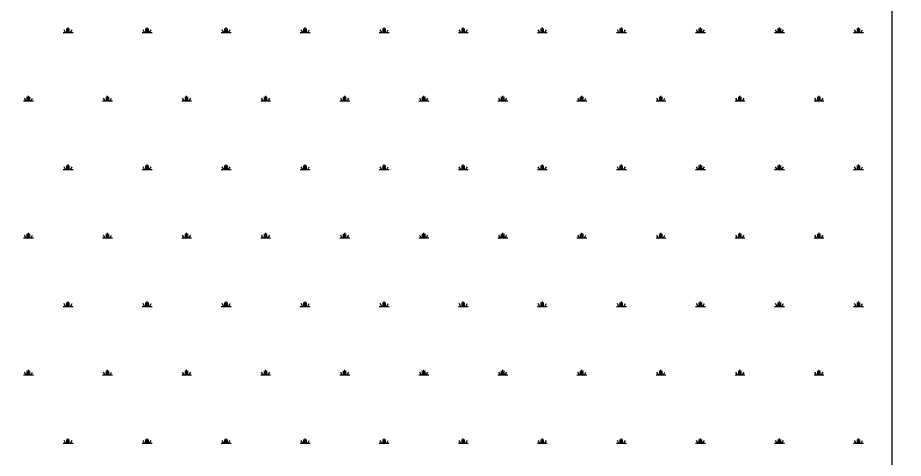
# Model space of a CAD drawing. Extents: x 872 to 5755, y 5790 to 9808.
# Drawn here: x 2543 to 3663, y 7429 to 7986 of the extents above; entities that cross this region are included whole.
import ezdxf

# ---------------------------------------------------------------- set-up
doc = ezdxf.new("R2010")
doc.units = 0
doc.header["$MEASUREMENT"] = 0
doc.layers.add('4', color=4, linetype='CONTINUOUS')
doc.layers.add('BH', color=3, linetype='CONTINUOUS')
pattern_1 = [(0, (0, 0), (50, 86.60254), [12.5, -87.5]), (90, (6.25, 0), (-50, 86.60254), [6.25, -166.9551]), (90, (7.812, 0), (-50, 86.60254), [5, -168.2051]), (90, (4.688, 0), (-50, 86.60254), [5, -168.2051]), (60, (9.375, 0), (-50, 86.60254), [4, -96]), (120, (3.125, 0), (-100, 4e-08), [4, -96])]

msp = doc.modelspace()

# ---------------------------------------------------------------- hatches: boundary and pattern name
at = {"layer": 'BH'}
h = msp.add_hatch(dxfattribs=at)
h.set_pattern_fill('SWAMP,_O', color=256, scale=100)
h.set_pattern_definition(pattern_1)
h.paths.add_polyline_path([(3108.5, 9338.6), (3112.3, 8913.8), (3121.1, 8913.8), (3121.1, 8141.5), (3119.2, 8141.5), (3121.9, 7841.6), (3648.5, 7946), (3648.5, 8978.6), (4608.5, 8978.6), (4608.5, 6898.6), (4758.5, 6898.6), (4758.5, 9338.6)])
h = msp.add_hatch(dxfattribs=at)
h.set_pattern_fill('SWAMP,_O', color=256, scale=100)
h.set_pattern_definition(pattern_1)
edge = h.paths.add_edge_path()
edge.add_line((2217, 8527.6), (1458.5, 8476))
edge.add_line((1458.5, 8476), (1458.5, 7698.6))
edge.add_line((1458.5, 7698.6), (2158.5, 7698.6))
edge.add_ellipse((2158.5, 7689.6), major_axis=(-6.36, 6.36), ratio=1, start_angle=135, end_angle=315, ccw=False)
edge.add_line((2158.5, 7680.6), (2158.5, 7650.6))
edge.add_line((2158.5, 7650.6), (3121.9, 7841.6))
edge.add_line((3121.9, 7841.6), (3119.2, 8141.5))
edge.add_line((3119.2, 8141.5), (2217, 8141.5))
edge.add_line((2217, 8141.5), (2217, 8527.6))
h = msp.add_hatch(dxfattribs=at)
h.set_pattern_fill('SWAMP,_O', color=256, scale=100)
h.set_pattern_definition(pattern_1)
h.paths.add_polyline_path([(3648.5, 7946), (3121.9, 7841.6), (3125.5, 7435.7), (3264.1, 7418.5), (3364.3, 7365.8), (3373.6, 7237.9), (3326.4, 7207.6), (3534.5, 6918.8), (3519.4, 6898.6), (3648.5, 6898.6)])
h = msp.add_hatch(dxfattribs=at)
h.set_pattern_fill('SWAMP,_O', color=256, scale=100)
h.set_pattern_definition(pattern_1)
edge = h.paths.add_edge_path()
edge.add_line((2158.5, 7650.6), (2158.5, 7518.6))
edge.add_line((2158.5, 7518.6), (2258.5, 7518.6))
edge.add_ellipse((2258.5, 7509.6), major_axis=(-6.36, 6.36), ratio=1, start_angle=135, end_angle=315, ccw=False)
edge.add_line((2258.5, 7500.6), (2258.5, 7338.6))
edge.add_line((2258.5, 7338.6), (2358.5, 7338.6))
edge.add_ellipse((2358.5, 7329.6), major_axis=(-6.36, 6.36), ratio=1, start_angle=135, end_angle=315, ccw=False)
edge.add_line((2358.5, 7320.6), (2358.5, 7158.6))
edge.add_line((2358.5, 7158.6), (2459, 7158.6))
edge.add_ellipse((2459, 7149.6), major_axis=(-6.36, 6.36), ratio=1, start_angle=135, end_angle=315, ccw=False)
edge.add_line((2458.5, 7140.6), (2458.5, 6978.6))
edge.add_line((2458.5, 6978.6), (2558.5, 6978.6))
edge.add_ellipse((2558.5, 6969.6), major_axis=(-6.36, 6.36), ratio=1, start_angle=135, end_angle=315, ccw=False)
edge.add_line((2558.5, 6960.6), (2558.5, 6898.6))
edge.add_line((2558.5, 6898.6), (2785.1, 6898.6))
edge.add_line((2785.1, 6898.6), (2779.8, 6949.1))
edge.add_line((2779.8, 6949.1), (2847.1, 7017.7))
edge.add_line((2847.1, 7017.7), (2892.9, 7053.6))
edge.add_line((2892.9, 7053.6), (2909.1, 7141.6))
edge.add_line((2909.1, 7141.6), (2910.4, 7189.1))
edge.add_line((2910.4, 7189.1), (2886.7, 7277.4))
edge.add_line((2886.7, 7277.4), (2938.2, 7350))
edge.add_line((2938.2, 7350), (2993.6, 7371.1))
edge.add_line((2993.6, 7371.1), (3027.9, 7414.6))
edge.add_line((3027.9, 7414.6), (3125.5, 7435.7))
edge.add_line((3125.5, 7435.7), (3121.9, 7841.6))
edge.add_line((3121.9, 7841.6), (2158.5, 7650.6))

# ---------------------------------------------------------------- linework, layer by layer
at = {"layer": '4'}
msp.add_lwpolyline([(4608.5, 6798.6), (4608.5, 8978.6), (3648.5, 8978.6), (3648.5, 6798.6)], dxfattribs=at)

doc.saveas('drawing.dxf')
